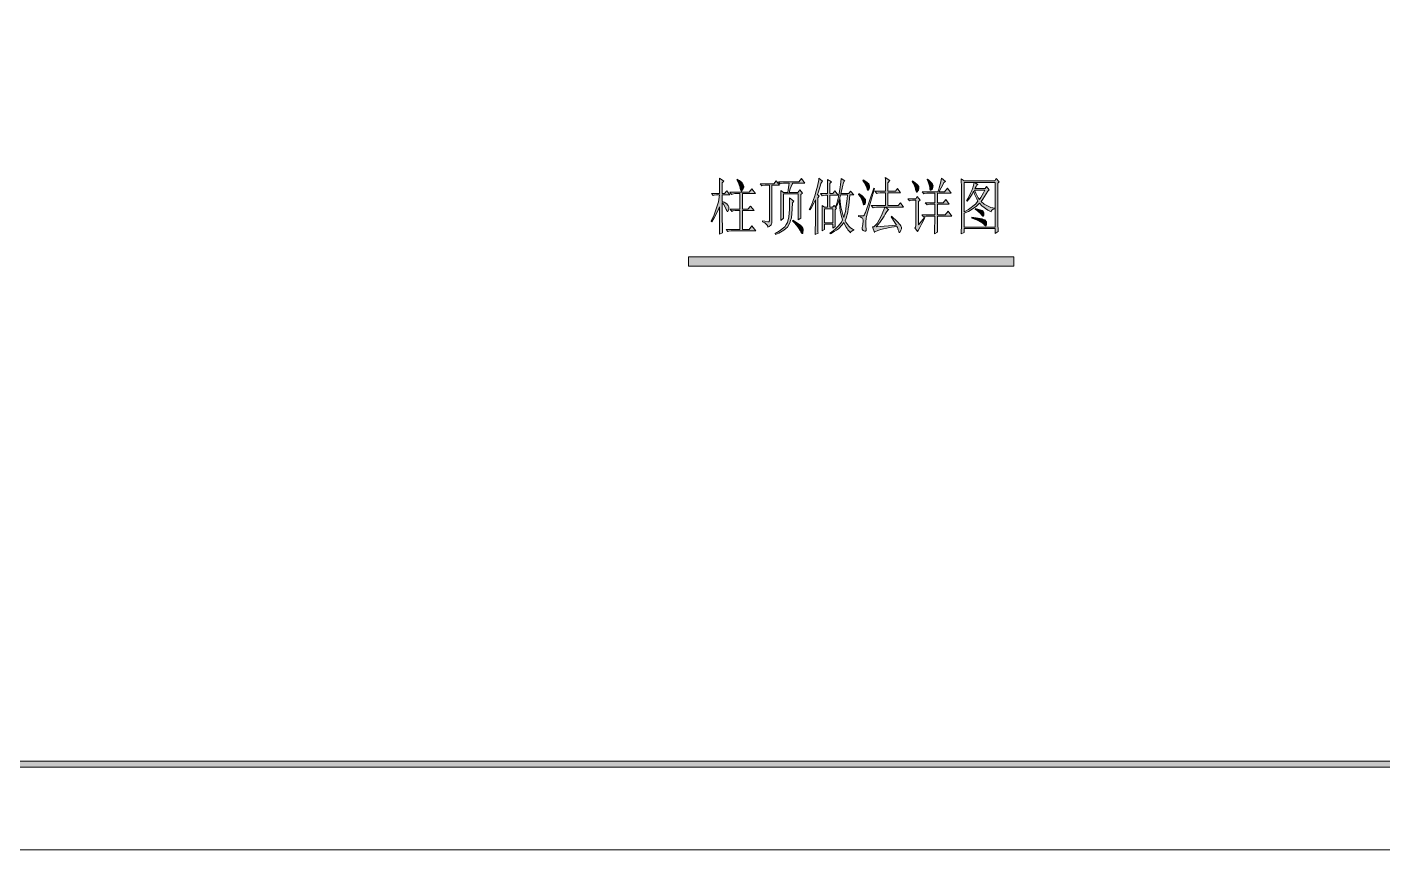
# Model space of a CAD drawing. Header units: millimetres. Extents: x 0 to 586, y 0 to 414.
# Drawn here: x 155.9 to 311.8, y 0 to 94.6 of the extents above; entities that cross this region are included whole.
import ezdxf

# ---------------------------------------------------------------- set-up
doc = ezdxf.new("R2010")
doc.units = ezdxf.units.MM

msp = doc.modelspace()

# ---------------------------------------------------------------- hatches: boundary and pattern name
h = msp.add_hatch(color=0)
h.dxf.hatch_style = 2
h.paths.add_polyline_path([(235.835472, 74.443167), (235.835472, 72.982667), (235.846056, 71.250528), (235.856639, 70.975361), (235.503861, 70.809556), (235.514444, 71.402222), (235.528556, 72.972083), (235.528556, 73.949278), (235.373333, 73.547111), (234.921778, 72.693389), (234.625444, 72.241833), (234.558417, 72.29475), (234.921778, 73.010889), (235.405083, 74.527833), (235.528556, 75.325111), (235.327472, 75.325111), (235.186361, 75.325111), (234.921778, 75.282778), (234.798306, 75.240444), (234.60075, 75.490917), (235.528556, 75.490917), (235.528556, 75.946), (235.514444, 76.813833), (235.503861, 77.226583), (236.033028, 76.894972), (235.835472, 76.704472), (235.835472, 75.490917), (236.100056, 75.490917), (236.343472, 75.794306), (236.717417, 75.325111), (235.835472, 75.325111), (235.835472, 74.58075), (236.068306, 74.471389), (236.375222, 74.277361), (236.452833, 74.196222), (236.530444, 74.111556), (236.608056, 73.935167), (236.608056, 73.836389), (236.608056, 73.797583), (236.579833, 73.667056), (236.551611, 73.575333), (236.523389, 73.487139), (236.474, 73.398944), (236.452833, 73.398944), (236.417556, 73.398944), (236.343472, 73.522417), (236.297611, 73.645889), (236.22, 73.836389), (235.990694, 74.238556)])
h = msp.add_hatch(color=0)
h.dxf.hatch_style = 2
h.paths.add_polyline_path([(237.5535, 77.145444), (237.8075, 76.965528), (238.121472, 76.690361), (238.181444, 76.591583), (238.241417, 76.496333), (238.301389, 76.330528), (238.301389, 76.2635), (238.301389, 76.192944), (238.248472, 76.034194), (238.192028, 75.946), (238.139111, 75.854278), (238.0615, 75.766083), (238.036806, 75.766083), (238.005056, 75.766083), (237.938028, 75.917778), (237.906278, 76.069472), (237.860417, 76.302306), (237.662861, 76.799722), (237.511167, 77.060778)])
h = msp.add_hatch(color=0)
h.dxf.hatch_style = 2
h.paths.add_polyline_path([(240.460389, 72.217139), (240.460389, 72.3265), (240.735556, 72.284167), (241.074222, 72.241833), (241.134194, 72.241833), (241.194167, 72.241833), (241.254139, 72.3265), (241.254139, 72.407639), (241.254139, 76.429306), (240.922528, 76.429306), (240.781417, 76.429306), (240.516833, 76.386972), (240.396889, 76.344639), (240.195806, 76.595111), (241.762139, 76.595111), (242.026722, 76.923194), (242.400667, 76.429306), (241.539889, 76.429306), (241.539889, 72.241833), (241.539889, 72.118361), (241.497556, 71.941972), (241.451694, 71.885528), (241.409361, 71.829083), (241.222389, 71.6915), (241.07775, 71.610361), (241.056583, 71.814972), (240.746139, 72.118361)])
h = msp.add_hatch(color=0)
h.dxf.hatch_style = 2
h.paths.add_polyline_path([(242.555889, 72.382944), (242.566472, 72.73925), (242.577056, 73.571806), (242.577056, 74.048056), (242.577056, 74.520778), (242.566472, 75.409778), (242.555889, 75.822528), (242.883972, 75.603806), (243.370806, 75.603806), (243.423722, 75.893083), (243.501333, 76.429306), (243.5225, 76.67625), (243.018028, 76.67625), (242.873389, 76.67625), (242.608806, 76.633917), (242.488861, 76.591583), (242.291306, 76.842056), (244.647861, 76.842056), (244.933611, 77.198361), (245.328722, 76.67625), (243.963472, 76.67625), (243.875278, 76.566889), (243.656556, 76.030667), (243.5225, 75.603806), (244.513806, 75.603806), (244.757222, 75.907194), (245.064139, 75.519139), (244.866583, 75.356861), (244.866583, 73.674111), (244.866583, 73.441278), (244.877167, 72.933278), (244.88775, 72.658111), (244.580833, 72.464083), (244.580833, 75.438), (242.862806, 75.438), (242.862806, 72.629889)])
h = msp.add_hatch(color=0)
h.dxf.hatch_style = 2
h.paths.add_polyline_path([(246.828028, 72.241833), (246.828028, 71.747944), (246.838611, 71.08825), (246.849194, 70.922444), (246.521111, 70.784861), (246.531694, 71.335194), (246.542278, 72.051333), (246.542278, 72.217139), (246.542278, 74.746556), (246.376472, 74.376139), (246.055444, 73.797583), (245.90375, 73.592972), (245.836722, 73.645889), (246.090722, 74.157417), (246.485833, 75.222806), (246.630472, 75.780194), (246.771583, 76.337583), (246.937389, 77.071361), (246.958556, 77.251278), (247.378361, 76.894972), (247.311333, 76.86675), (247.180806, 76.633917), (247.113778, 76.425778), (247.04675, 76.221167), (246.884472, 75.684944), (246.782167, 75.353333), (246.98325, 75.159306), (246.828028, 74.997028)])
h = msp.add_hatch(color=0)
h.paths.add_polyline_path([(247.311333, 71.194083), (247.321917, 71.46925), (247.336028, 72.206556), (247.336028, 72.668694), (247.336028, 73.127306), (247.321917, 73.8505), (247.311333, 74.111556), (247.600611, 73.892833), (247.949861, 73.892833), (247.949861, 75.300417), (247.8405, 75.300417), (247.699389, 75.300417), (247.434806, 75.258083), (247.311333, 75.21575), (247.113778, 75.466222), (247.949861, 75.466222), (247.949861, 75.988333), (247.949861, 76.111806), (247.939278, 76.662139), (247.928694, 77.089), (248.390833, 76.813833), (248.214444, 76.623333), (248.214444, 75.466222), (248.546056, 75.466222), (248.789472, 75.769611), (249.163417, 75.300417), (248.214444, 75.300417), (248.214444, 73.892833), (248.524889, 73.892833), (248.701278, 74.111556), (248.987028, 73.783472), (248.810639, 73.617667), (248.810639, 72.270056), (248.810639, 72.061917), (248.821222, 71.772639), (248.831806, 71.6915), (248.546056, 71.497472), (248.546056, 71.938444), (247.600611, 71.938444), (247.600611, 71.359889)])
h.paths.add_polyline_path([(247.600611, 73.727028), (247.600611, 72.10425), (248.546056, 72.10425), (248.546056, 73.727028)])
h = msp.add_hatch(color=0)
h.paths.add_polyline_path([(249.516194, 77.223056), (249.932472, 76.923194), (249.868972, 76.880861), (249.770194, 76.708), (249.734917, 76.577472), (249.703167, 76.446944), (249.569111, 75.903667), (249.470333, 75.490917), (250.373444, 75.490917), (250.595694, 75.766083), (250.948472, 75.325111), (250.5075, 75.325111), (250.472222, 74.89825), (250.3805, 74.093917), (250.320528, 73.716444), (250.260556, 73.335444), (250.077111, 72.654583), (249.957167, 72.351194), (250.045361, 72.188917), (250.271139, 71.871417), (250.408722, 71.719722), (250.546306, 71.568028), (250.825, 71.377528), (250.969639, 71.335194), (250.969639, 71.250528), (250.835583, 71.239944), (250.648611, 71.102361), (250.595694, 70.975361), (250.496917, 71.074139), (250.292306, 71.321083), (250.186472, 71.472778), (250.084167, 71.624472), (249.890139, 71.952556), (249.801944, 72.132472), (249.625556, 71.871417), (249.20575, 71.4375), (248.965861, 71.264639), (248.722444, 71.095306), (248.369667, 70.880111), (248.260306, 70.837778), (248.214444, 70.922444), (248.415528, 71.045917), (248.810639, 71.370472), (249.008194, 71.568028), (249.20575, 71.769111), (249.537361, 72.203028), (249.667889, 72.435861), (249.583222, 72.725139), (249.449167, 73.282528), (249.406833, 73.550639), (249.360972, 73.81875), (249.304528, 74.432583), (249.293944, 74.774778), (249.20575, 74.527833), (249.043472, 74.143306), (248.965861, 74.005722), (248.898833, 74.030417), (249.008194, 74.347917), (249.195167, 75.092278), (249.272778, 75.519139), (249.350389, 75.946), (249.470333, 76.796194)])
h.paths.add_polyline_path([(249.449167, 75.325111), (249.360972, 74.965278), (249.392722, 74.566639), (249.487972, 73.906944), (249.547944, 73.645889), (249.607917, 73.384833), (249.734917, 72.92975), (249.801944, 72.735722), (249.868972, 72.901528), (249.988917, 73.395417), (250.045361, 73.727028), (250.098278, 74.058639), (250.186472, 74.855917), (250.22175, 75.325111)])
h = msp.add_hatch(color=0)
h.dxf.hatch_style = 2
h.paths.add_polyline_path([(252.049139, 77.064306), (252.356056, 76.870278), (252.694722, 76.581), (252.719417, 76.48575), (252.747639, 76.386972), (252.775861, 76.249389), (252.775861, 76.210583), (252.775861, 76.140028), (252.737056, 76.016556), (252.69825, 75.960111), (252.659444, 75.907194), (252.599472, 75.85075), (252.578306, 75.85075), (252.543028, 75.85075), (252.479528, 75.988333), (252.44425, 76.125917), (252.391333, 76.305833), (252.169083, 76.732694), (252.003278, 76.979639)])
h = msp.add_hatch(color=0)
h.dxf.hatch_style = 2
h.paths.add_polyline_path([(254.60325, 75.741389), (254.60325, 76.334056), (254.592667, 77.117222), (254.582083, 77.31125), (255.11125, 76.979639), (254.889, 76.704472), (254.889, 75.741389), (255.749778, 75.741389), (255.993194, 76.044778), (256.345972, 75.575583), (254.889, 75.575583), (254.889, 74.083333), (256.056694, 74.083333), (256.321278, 74.414944), (256.695222, 73.921056), (254.624417, 73.921056), (254.977194, 73.617667), (254.878417, 73.561222), (254.670278, 73.300167), (254.560917, 73.092028), (254.451556, 72.887417), (253.943556, 72.157167), (253.548444, 71.635056), (255.859139, 71.825556), (255.718028, 72.076028), (255.407583, 72.555806), (255.241778, 72.792167), (255.287639, 72.873306), (255.485194, 72.693389), (255.799167, 72.404111), (255.915583, 72.29475), (256.032, 72.185389), (256.218972, 71.970194), (256.289528, 71.867889), (256.360083, 71.765583), (256.434167, 71.578611), (256.434167, 71.497472), (256.434167, 71.412806), (256.388306, 71.250528), (256.345972, 71.165861), (256.300111, 71.084722), (256.243667, 71.000056), (256.233083, 71.000056), (256.201333, 71.000056), (256.144889, 71.084722), (256.123722, 71.165861), (256.081389, 71.303444), (255.982611, 71.5645), (255.926167, 71.6915), (255.308806, 71.606833), (254.373944, 71.426917), (254.052917, 71.331667), (253.735417, 71.236417), (253.372056, 71.070611), (253.326194, 71.000056), (253.107472, 71.635056), (253.248583, 71.635056), (253.629583, 72.047806), (253.865944, 72.460556), (254.102306, 72.873306), (254.426861, 73.603556), (254.515056, 73.921056), (253.700139, 73.921056), (253.559028, 73.921056), (253.294444, 73.878722), (253.170972, 73.836389), (252.973417, 74.083333), (254.60325, 74.083333), (254.60325, 75.575583), (254.119944, 75.575583), (253.975306, 75.575583), (253.710722, 75.53325), (253.590778, 75.494444), (253.393222, 75.741389)])
h = msp.add_hatch(color=0)
h.dxf.hatch_style = 2
h.paths.add_polyline_path([(257.665361, 76.86675), (257.711222, 76.947889), (257.831167, 76.86675), (258.067528, 76.686833), (258.183944, 76.591583), (258.300361, 76.496333), (258.420306, 76.288194), (258.427361, 76.178833), (258.430889, 76.065944), (258.388556, 75.8825), (258.339167, 75.804889), (258.289778, 75.730806), (258.215694, 75.653194), (258.194528, 75.653194), (258.162778, 75.653194), (258.09575, 75.804889), (258.064, 75.956583), (258.007556, 76.164722), (257.81, 76.619806)])
h = msp.add_hatch(color=0)
h.dxf.hatch_style = 2
h.paths.add_polyline_path([(261.037917, 77.251278), (261.521222, 76.86675), (261.323667, 76.729167), (261.147278, 76.383444), (260.872111, 75.861333), (260.773333, 75.681417), (261.390694, 75.681417), (261.718778, 76.094167), (262.15975, 75.515611), (260.57225, 75.515611), (260.57225, 74.414944), (261.235472, 74.414944), (261.542389, 74.799472), (261.941028, 74.249139), (260.57225, 74.249139), (260.57225, 73.039111), (261.478889, 73.039111), (261.828139, 73.451861), (262.226778, 72.873306), (260.57225, 72.873306), (260.57225, 72.255944), (260.586361, 71.335194), (260.596944, 71.031806), (260.244167, 70.837778), (260.25475, 71.402222), (260.265333, 72.42175), (260.265333, 72.873306), (259.383389, 72.873306), (259.295194, 72.873306), (259.087056, 72.8345), (258.967111, 72.792167), (258.766028, 73.039111), (260.265333, 73.039111), (260.265333, 74.249139), (259.803194, 74.249139), (259.715, 74.249139), (259.506861, 74.210333), (259.383389, 74.168), (259.185833, 74.414944), (260.265333, 74.414944), (260.265333, 75.515611), (259.42925, 75.515611), (259.341056, 75.515611), (259.129389, 75.476806), (259.009444, 75.434472), (258.811889, 75.681417), (260.618111, 75.681417), (260.685139, 75.847222), (260.805083, 76.23175), (260.861528, 76.454), (260.914444, 76.672722), (261.002639, 77.071361)])
h = msp.add_hatch(color=0)
h.dxf.hatch_style = 2
h.paths.add_polyline_path([(259.383389, 77.085472), (259.450417, 77.141917), (259.605639, 77.004333), (259.842, 76.764444), (259.923139, 76.658611), (260.007806, 76.556306), (260.078361, 76.355222), (260.067778, 76.259972), (260.057194, 76.164722), (259.997222, 76.013028), (259.947833, 75.956583), (259.894917, 75.903667), (259.834944, 75.847222), (259.824361, 75.847222), (259.782028, 75.847222), (259.715, 75.998917), (259.693833, 76.150611), (259.658556, 76.355222), (259.506861, 76.824417)])
h = msp.add_hatch(color=0)
h.paths.add_polyline_path([(267.536083, 76.67625), (267.536083, 72.10425), (267.536083, 71.829083), (267.546667, 71.335194), (267.55725, 71.112944), (267.225639, 70.894222), (267.225639, 71.444556), (263.634361, 71.444556), (263.634361, 71.003583), (263.306278, 70.837778), (263.316861, 71.112944), (263.327444, 71.677389), (263.327444, 71.966667), (263.327444, 76.125917), (263.327444, 76.35875), (263.316861, 76.884389), (263.306278, 77.173667), (263.634361, 76.923194), (267.183306, 76.923194), (267.338528, 77.198361), (267.687778, 76.838528)])
h.paths.add_polyline_path([(263.634361, 71.610361), (267.225639, 71.610361), (267.225639, 76.757389), (264.847917, 76.757389), (265.221861, 76.510444), (265.091333, 76.429306), (265.024306, 76.302306), (264.925528, 76.111806), (264.89025, 76.04125), (266.057944, 76.04125), (266.213167, 76.288194), (266.544778, 75.903667), (266.368389, 75.766083), (266.181417, 75.438), (265.793361, 74.831222), (265.595806, 74.556056), (265.938, 74.238556), (266.721167, 73.868139), (267.162139, 73.811694), (267.162139, 73.702333), (266.996333, 73.688222), (266.784667, 73.522417), (266.742333, 73.370722), (266.357806, 73.550639), (265.684, 74.044528), (265.39825, 74.362028), (265.013722, 73.9775), (264.131778, 73.413056), (263.634361, 73.233139)])
h.paths.add_polyline_path([(263.634361, 76.757389), (263.634361, 73.370722), (264.152944, 73.645889), (264.957278, 74.266778), (265.243028, 74.6125), (265.101917, 74.859444), (264.847917, 75.423889), (264.738556, 75.741389), (264.562167, 75.395667), (264.188222, 74.817111), (263.987139, 74.584278), (263.923639, 74.637194), (264.100028, 74.926472), (264.396361, 75.526194), (264.516306, 75.836639), (264.639778, 76.147083), (264.780889, 76.609222), (264.802056, 76.757389)])
h.paths.add_polyline_path([(264.82675, 75.875444), (264.978444, 75.53325), (265.278306, 74.997028), (265.419417, 74.803), (265.574639, 75.021722), (265.881556, 75.561472), (266.036778, 75.875444)])
h = msp.add_hatch(color=0)
h.dxf.hatch_style = 2
h.paths.add_polyline_path([(236.69625, 75.6285), (238.91875, 75.6285), (239.229194, 76.013028), (239.670167, 75.462694), (238.170861, 75.462694), (238.170861, 73.674111), (238.788222, 73.674111), (239.073972, 74.033944), (239.493778, 73.511833), (238.170861, 73.511833), (238.170861, 71.359889), (238.939917, 71.359889), (239.250361, 71.744417), (239.691333, 71.194083), (237.003167, 71.194083), (236.858528, 71.194083), (236.593944, 71.15175), (236.474, 71.109417), (236.276444, 71.359889), (237.860417, 71.359889), (237.860417, 73.511833), (237.465306, 73.511833), (237.320667, 73.511833), (237.059611, 73.4695), (236.936139, 73.427167), (236.738583, 73.674111), (237.860417, 73.674111), (237.860417, 75.462694), (237.422972, 75.462694), (237.278333, 75.462694), (237.01375, 75.420361), (236.893806, 75.381556)])
h = msp.add_hatch(color=0)
h.dxf.hatch_style = 2
h.paths.add_polyline_path([(244.072833, 74.6125), (243.896444, 74.418472), (243.885861, 73.688222), (243.787083, 72.672222), (243.698889, 72.382944), (243.610694, 72.093667), (243.324944, 71.624472), (243.127389, 71.444556), (242.929833, 71.264639), (242.333639, 70.936556), (241.938528, 70.784861), (241.913833, 70.894222), (242.390083, 71.141167), (243.018028, 71.645639), (243.169722, 71.899639), (243.324944, 72.153639), (243.508389, 72.816861), (243.533083, 73.222556), (243.561306, 73.62825), (243.578944, 74.503139), (243.568361, 74.968806)])
h = msp.add_hatch(color=0)
h.dxf.hatch_style = 2
h.paths.add_polyline_path([(251.541139, 75.466222), (251.929194, 75.21575), (252.313722, 74.810056), (252.313722, 74.651306), (252.313722, 74.492556), (252.25375, 74.277361), (252.19025, 74.220917), (252.130278, 74.168), (252.027972, 74.305583), (251.982111, 74.499611), (251.929194, 74.676), (251.685778, 75.1205), (251.498806, 75.381556)])
h = msp.add_hatch(color=0)
h.dxf.hatch_style = 2
h.paths.add_polyline_path([(253.347361, 76.073), (252.9205, 74.6125), (252.451306, 72.979139), (252.4125, 72.806278), (252.373694, 72.633417), (252.341944, 72.213611), (252.345472, 71.966667), (252.352528, 71.716194), (252.366639, 71.374), (252.38075, 71.275222), (252.38075, 71.222306), (252.324306, 71.165861), (252.267861, 71.165861), (252.225528, 71.165861), (252.116167, 71.194083), (252.049139, 71.222306), (251.982111, 71.250528), (251.915083, 71.374), (251.915083, 71.46925), (251.915083, 71.539806), (251.950361, 71.744417), (251.982111, 71.882), (252.017389, 72.019583), (252.049139, 72.241833), (252.049139, 72.322972), (252.049139, 72.42175), (251.99975, 72.573444), (251.950361, 72.626361), (251.900972, 72.682806), (251.685778, 72.792167), (251.519972, 72.848611), (251.519972, 72.957972), (251.717528, 72.92975), (251.964472, 72.908583), (252.017389, 72.915639), (252.066778, 72.922694), (252.176139, 73.046167), (252.236111, 73.166111), (252.296083, 73.282528), (252.807611, 74.750083), (253.259167, 76.101222)])
h = msp.add_hatch(color=0)
h.dxf.hatch_style = 2
h.paths.add_polyline_path([(258.416778, 71.882), (259.076472, 72.735722), (259.1435, 72.679278), (259.020028, 72.460556), (258.790722, 72.019583), (258.677833, 71.800861), (258.557889, 71.578611), (258.370917, 71.236417), (258.303889, 71.109417), (257.996972, 71.525694), (258.053417, 71.592722), (258.106333, 71.800861), (258.106333, 71.938444), (258.106333, 74.718333), (257.799417, 74.718333), (257.711222, 74.718333), (257.499556, 74.676), (257.379611, 74.637194), (257.182056, 74.884139), (258.085167, 74.884139), (258.261556, 75.131083), (258.589639, 74.718333), (258.416778, 74.552528)])
h = msp.add_hatch(color=0)
h.dxf.hatch_style = 2
h.paths.add_polyline_path([(264.957278, 73.75525), (265.221861, 73.688222), (265.595806, 73.56475), (265.705167, 73.508306), (265.818056, 73.455389), (265.916833, 73.268417), (265.90625, 73.137889), (265.895667, 73.007361), (265.849806, 72.876833), (265.818056, 72.876833), (265.782778, 72.876833), (265.705167, 72.943861), (265.662833, 73.014417), (265.553472, 73.152), (265.190111, 73.480083), (264.936111, 73.674111)])
h = msp.add_hatch(color=0)
h.dxf.hatch_style = 2
h.paths.add_polyline_path([(243.942306, 72.407639), (244.372694, 72.160694), (244.884222, 71.811444), (244.965361, 71.705611), (245.050028, 71.603306), (245.131167, 71.377528), (245.131167, 71.254056), (245.131167, 71.197611), (245.113528, 71.074139), (245.099417, 71.003583), (245.081778, 70.936556), (245.053556, 70.866), (245.042972, 70.866), (245.011222, 70.866), (244.933611, 70.964778), (244.88775, 71.060028), (244.799556, 71.225833), (244.602, 71.536278), (244.492639, 71.680917), (244.383278, 71.825556), (244.086944, 72.146583), (243.896444, 72.3265)])
h = msp.add_hatch(color=0)
h.dxf.hatch_style = 2
h.paths.add_polyline_path([(264.537472, 72.763944), (265.045472, 72.696917), (265.712222, 72.566389), (265.870972, 72.502889), (266.03325, 72.442917), (266.202583, 72.227722), (266.213167, 72.079556), (266.22375, 71.927861), (266.181417, 71.776167), (266.124972, 71.776167), (266.093222, 71.776167), (265.983861, 71.857306), (265.90625, 71.941972), (265.740444, 72.10425), (265.056056, 72.464083), (264.537472, 72.654583)])
h = msp.add_hatch(color=0)
h.dxf.hatch_style = 2
h.paths.add_polyline_path([(231.961972, 67.112444), (231.961972, 68.216639), (269.352889, 68.216639), (269.352889, 67.112444)])
h = msp.add_hatch(color=0)
h.dxf.hatch_style = 2
h.paths.add_polyline_path([(24.302861, 9.514417), (24.994306, 10.205861), (575.429944, 10.205861), (576.117861, 9.514417)])

# ---------------------------------------------------------------- linework, layer by layer
at = {"color": 0, "lineweight": 0}
for points in [[(0, 0), (585.632278, 0), (585.632278, 414.0835), (0, 414.0835)], [(235.835472, 74.443167), (235.835472, 72.982667), (235.846056, 71.250528), (235.856639, 70.975361), (235.503861, 70.809556), (235.514444, 71.402222), (235.528556, 72.972083), (235.528556, 73.949278), (235.373333, 73.547111), (234.921778, 72.693389), (234.625444, 72.241833), (234.558417, 72.29475), (234.921778, 73.010889), (235.405083, 74.527833), (235.528556, 75.325111), (235.327472, 75.325111), (235.186361, 75.325111), (234.921778, 75.282778), (234.798306, 75.240444), (234.60075, 75.490917), (235.528556, 75.490917), (235.528556, 75.946), (235.514444, 76.813833), (235.503861, 77.226583), (236.033028, 76.894972), (235.835472, 76.704472), (235.835472, 75.490917), (236.100056, 75.490917), (236.343472, 75.794306), (236.717417, 75.325111), (235.835472, 75.325111), (235.835472, 74.58075), (236.068306, 74.471389), (236.375222, 74.277361), (236.452833, 74.196222), (236.530444, 74.111556), (236.608056, 73.935167), (236.608056, 73.836389), (236.608056, 73.797583), (236.579833, 73.667056), (236.551611, 73.575333), (236.523389, 73.487139), (236.474, 73.398944), (236.452833, 73.398944), (236.417556, 73.398944), (236.343472, 73.522417), (236.297611, 73.645889), (236.22, 73.836389), (235.990694, 74.238556)], [(237.5535, 77.145444), (237.8075, 76.965528), (238.121472, 76.690361), (238.181444, 76.591583), (238.241417, 76.496333), (238.301389, 76.330528), (238.301389, 76.2635), (238.301389, 76.192944), (238.248472, 76.034194), (238.192028, 75.946), (238.139111, 75.854278), (238.0615, 75.766083), (238.036806, 75.766083), (238.005056, 75.766083), (237.938028, 75.917778), (237.906278, 76.069472), (237.860417, 76.302306), (237.662861, 76.799722), (237.511167, 77.060778)], [(240.460389, 72.217139), (240.460389, 72.3265), (240.735556, 72.284167), (241.074222, 72.241833), (241.134194, 72.241833), (241.194167, 72.241833), (241.254139, 72.3265), (241.254139, 72.407639), (241.254139, 76.429306), (240.922528, 76.429306), (240.781417, 76.429306), (240.516833, 76.386972), (240.396889, 76.344639), (240.195806, 76.595111), (241.762139, 76.595111), (242.026722, 76.923194), (242.400667, 76.429306), (241.539889, 76.429306), (241.539889, 72.241833), (241.539889, 72.118361), (241.497556, 71.941972), (241.451694, 71.885528), (241.409361, 71.829083), (241.222389, 71.6915), (241.07775, 71.610361), (241.056583, 71.814972), (240.746139, 72.118361)], [(242.555889, 72.382944), (242.566472, 72.73925), (242.577056, 73.571806), (242.577056, 74.048056), (242.577056, 74.520778), (242.566472, 75.409778), (242.555889, 75.822528), (242.883972, 75.603806), (243.370806, 75.603806), (243.423722, 75.893083), (243.501333, 76.429306), (243.5225, 76.67625), (243.018028, 76.67625), (242.873389, 76.67625), (242.608806, 76.633917), (242.488861, 76.591583), (242.291306, 76.842056), (244.647861, 76.842056), (244.933611, 77.198361), (245.328722, 76.67625), (243.963472, 76.67625), (243.875278, 76.566889), (243.656556, 76.030667), (243.5225, 75.603806), (244.513806, 75.603806), (244.757222, 75.907194), (245.064139, 75.519139), (244.866583, 75.356861), (244.866583, 73.674111), (244.866583, 73.441278), (244.877167, 72.933278), (244.88775, 72.658111), (244.580833, 72.464083), (244.580833, 75.438), (242.862806, 75.438), (242.862806, 72.629889)], [(246.828028, 72.241833), (246.828028, 71.747944), (246.838611, 71.08825), (246.849194, 70.922444), (246.521111, 70.784861), (246.531694, 71.335194), (246.542278, 72.051333), (246.542278, 72.217139), (246.542278, 74.746556), (246.376472, 74.376139), (246.055444, 73.797583), (245.90375, 73.592972), (245.836722, 73.645889), (246.090722, 74.157417), (246.485833, 75.222806), (246.630472, 75.780194), (246.771583, 76.337583), (246.937389, 77.071361), (246.958556, 77.251278), (247.378361, 76.894972), (247.311333, 76.86675), (247.180806, 76.633917), (247.113778, 76.425778), (247.04675, 76.221167), (246.884472, 75.684944), (246.782167, 75.353333), (246.98325, 75.159306), (246.828028, 74.997028)], [(247.311333, 71.194083), (247.321917, 71.46925), (247.336028, 72.206556), (247.336028, 72.668694), (247.336028, 73.127306), (247.321917, 73.8505), (247.311333, 74.111556), (247.600611, 73.892833), (247.949861, 73.892833), (247.949861, 75.300417), (247.8405, 75.300417), (247.699389, 75.300417), (247.434806, 75.258083), (247.311333, 75.21575), (247.113778, 75.466222), (247.949861, 75.466222), (247.949861, 75.988333), (247.949861, 76.111806), (247.939278, 76.662139), (247.928694, 77.089), (248.390833, 76.813833), (248.214444, 76.623333), (248.214444, 75.466222), (248.546056, 75.466222), (248.789472, 75.769611), (249.163417, 75.300417), (248.214444, 75.300417), (248.214444, 73.892833), (248.524889, 73.892833), (248.701278, 74.111556), (248.987028, 73.783472), (248.810639, 73.617667), (248.810639, 72.270056), (248.810639, 72.061917), (248.821222, 71.772639), (248.831806, 71.6915), (248.546056, 71.497472), (248.546056, 71.938444), (247.600611, 71.938444), (247.600611, 71.359889)], [(249.516194, 77.223056), (249.932472, 76.923194), (249.868972, 76.880861), (249.770194, 76.708), (249.734917, 76.577472), (249.703167, 76.446944), (249.569111, 75.903667), (249.470333, 75.490917), (250.373444, 75.490917), (250.595694, 75.766083), (250.948472, 75.325111), (250.5075, 75.325111), (250.472222, 74.89825), (250.3805, 74.093917), (250.320528, 73.716444), (250.260556, 73.335444), (250.077111, 72.654583), (249.957167, 72.351194), (250.045361, 72.188917), (250.271139, 71.871417), (250.408722, 71.719722), (250.546306, 71.568028), (250.825, 71.377528), (250.969639, 71.335194), (250.969639, 71.250528), (250.835583, 71.239944), (250.648611, 71.102361), (250.595694, 70.975361), (250.496917, 71.074139), (250.292306, 71.321083), (250.186472, 71.472778), (250.084167, 71.624472), (249.890139, 71.952556), (249.801944, 72.132472), (249.625556, 71.871417), (249.20575, 71.4375), (248.965861, 71.264639), (248.722444, 71.095306), (248.369667, 70.880111), (248.260306, 70.837778), (248.214444, 70.922444), (248.415528, 71.045917), (248.810639, 71.370472), (249.008194, 71.568028), (249.20575, 71.769111), (249.537361, 72.203028), (249.667889, 72.435861), (249.583222, 72.725139), (249.449167, 73.282528), (249.406833, 73.550639), (249.360972, 73.81875), (249.304528, 74.432583), (249.293944, 74.774778), (249.20575, 74.527833), (249.043472, 74.143306), (248.965861, 74.005722), (248.898833, 74.030417), (249.008194, 74.347917), (249.195167, 75.092278), (249.272778, 75.519139), (249.350389, 75.946), (249.470333, 76.796194)], [(252.049139, 77.064306), (252.356056, 76.870278), (252.694722, 76.581), (252.719417, 76.48575), (252.747639, 76.386972), (252.775861, 76.249389), (252.775861, 76.210583), (252.775861, 76.140028), (252.737056, 76.016556), (252.69825, 75.960111), (252.659444, 75.907194), (252.599472, 75.85075), (252.578306, 75.85075), (252.543028, 75.85075), (252.479528, 75.988333), (252.44425, 76.125917), (252.391333, 76.305833), (252.169083, 76.732694), (252.003278, 76.979639)], [(254.60325, 75.741389), (254.60325, 76.334056), (254.592667, 77.117222), (254.582083, 77.31125), (255.11125, 76.979639), (254.889, 76.704472), (254.889, 75.741389), (255.749778, 75.741389), (255.993194, 76.044778), (256.345972, 75.575583), (254.889, 75.575583), (254.889, 74.083333), (256.056694, 74.083333), (256.321278, 74.414944), (256.695222, 73.921056), (254.624417, 73.921056), (254.977194, 73.617667), (254.878417, 73.561222), (254.670278, 73.300167), (254.560917, 73.092028), (254.451556, 72.887417), (253.943556, 72.157167), (253.548444, 71.635056), (255.859139, 71.825556), (255.718028, 72.076028), (255.407583, 72.555806), (255.241778, 72.792167), (255.287639, 72.873306), (255.485194, 72.693389), (255.799167, 72.404111), (255.915583, 72.29475), (256.032, 72.185389), (256.218972, 71.970194), (256.289528, 71.867889), (256.360083, 71.765583), (256.434167, 71.578611), (256.434167, 71.497472), (256.434167, 71.412806), (256.388306, 71.250528), (256.345972, 71.165861), (256.300111, 71.084722), (256.243667, 71.000056), (256.233083, 71.000056), (256.201333, 71.000056), (256.144889, 71.084722), (256.123722, 71.165861), (256.081389, 71.303444), (255.982611, 71.5645), (255.926167, 71.6915), (255.308806, 71.606833), (254.373944, 71.426917), (254.052917, 71.331667), (253.735417, 71.236417), (253.372056, 71.070611), (253.326194, 71.000056), (253.107472, 71.635056), (253.248583, 71.635056), (253.629583, 72.047806), (253.865944, 72.460556), (254.102306, 72.873306), (254.426861, 73.603556), (254.515056, 73.921056), (253.700139, 73.921056), (253.559028, 73.921056), (253.294444, 73.878722), (253.170972, 73.836389), (252.973417, 74.083333), (254.60325, 74.083333), (254.60325, 75.575583), (254.119944, 75.575583), (253.975306, 75.575583), (253.710722, 75.53325), (253.590778, 75.494444), (253.393222, 75.741389)], [(257.665361, 76.86675), (257.711222, 76.947889), (257.831167, 76.86675), (258.067528, 76.686833), (258.183944, 76.591583), (258.300361, 76.496333), (258.420306, 76.288194), (258.427361, 76.178833), (258.430889, 76.065944), (258.388556, 75.8825), (258.339167, 75.804889), (258.289778, 75.730806), (258.215694, 75.653194), (258.194528, 75.653194), (258.162778, 75.653194), (258.09575, 75.804889), (258.064, 75.956583), (258.007556, 76.164722), (257.81, 76.619806)], [(261.037917, 77.251278), (261.521222, 76.86675), (261.323667, 76.729167), (261.147278, 76.383444), (260.872111, 75.861333), (260.773333, 75.681417), (261.390694, 75.681417), (261.718778, 76.094167), (262.15975, 75.515611), (260.57225, 75.515611), (260.57225, 74.414944), (261.235472, 74.414944), (261.542389, 74.799472), (261.941028, 74.249139), (260.57225, 74.249139), (260.57225, 73.039111), (261.478889, 73.039111), (261.828139, 73.451861), (262.226778, 72.873306), (260.57225, 72.873306), (260.57225, 72.255944), (260.586361, 71.335194), (260.596944, 71.031806), (260.244167, 70.837778), (260.25475, 71.402222), (260.265333, 72.42175), (260.265333, 72.873306), (259.383389, 72.873306), (259.295194, 72.873306), (259.087056, 72.8345), (258.967111, 72.792167), (258.766028, 73.039111), (260.265333, 73.039111), (260.265333, 74.249139), (259.803194, 74.249139), (259.715, 74.249139), (259.506861, 74.210333), (259.383389, 74.168), (259.185833, 74.414944), (260.265333, 74.414944), (260.265333, 75.515611), (259.42925, 75.515611), (259.341056, 75.515611), (259.129389, 75.476806), (259.009444, 75.434472), (258.811889, 75.681417), (260.618111, 75.681417), (260.685139, 75.847222), (260.805083, 76.23175), (260.861528, 76.454), (260.914444, 76.672722), (261.002639, 77.071361)], [(259.383389, 77.085472), (259.450417, 77.141917), (259.605639, 77.004333), (259.842, 76.764444), (259.923139, 76.658611), (260.007806, 76.556306), (260.078361, 76.355222), (260.067778, 76.259972), (260.057194, 76.164722), (259.997222, 76.013028), (259.947833, 75.956583), (259.894917, 75.903667), (259.834944, 75.847222), (259.824361, 75.847222), (259.782028, 75.847222), (259.715, 75.998917), (259.693833, 76.150611), (259.658556, 76.355222), (259.506861, 76.824417)], [(267.536083, 76.67625), (267.536083, 72.10425), (267.536083, 71.829083), (267.546667, 71.335194), (267.55725, 71.112944), (267.225639, 70.894222), (267.225639, 71.444556), (263.634361, 71.444556), (263.634361, 71.003583), (263.306278, 70.837778), (263.316861, 71.112944), (263.327444, 71.677389), (263.327444, 71.966667), (263.327444, 76.125917), (263.327444, 76.35875), (263.316861, 76.884389), (263.306278, 77.173667), (263.634361, 76.923194), (267.183306, 76.923194), (267.338528, 77.198361), (267.687778, 76.838528)], [(263.634361, 71.610361), (267.225639, 71.610361), (267.225639, 76.757389), (264.847917, 76.757389), (265.221861, 76.510444), (265.091333, 76.429306), (265.024306, 76.302306), (264.925528, 76.111806), (264.89025, 76.04125), (266.057944, 76.04125), (266.213167, 76.288194), (266.544778, 75.903667), (266.368389, 75.766083), (266.181417, 75.438), (265.793361, 74.831222), (265.595806, 74.556056), (265.938, 74.238556), (266.721167, 73.868139), (267.162139, 73.811694), (267.162139, 73.702333), (266.996333, 73.688222), (266.784667, 73.522417), (266.742333, 73.370722), (266.357806, 73.550639), (265.684, 74.044528), (265.39825, 74.362028), (265.013722, 73.9775), (264.131778, 73.413056), (263.634361, 73.233139)], [(263.634361, 76.757389), (263.634361, 73.370722), (264.152944, 73.645889), (264.957278, 74.266778), (265.243028, 74.6125), (265.101917, 74.859444), (264.847917, 75.423889), (264.738556, 75.741389), (264.562167, 75.395667), (264.188222, 74.817111), (263.987139, 74.584278), (263.923639, 74.637194), (264.100028, 74.926472), (264.396361, 75.526194), (264.516306, 75.836639), (264.639778, 76.147083), (264.780889, 76.609222), (264.802056, 76.757389)], [(236.69625, 75.6285), (238.91875, 75.6285), (239.229194, 76.013028), (239.670167, 75.462694), (238.170861, 75.462694), (238.170861, 73.674111), (238.788222, 73.674111), (239.073972, 74.033944), (239.493778, 73.511833), (238.170861, 73.511833), (238.170861, 71.359889), (238.939917, 71.359889), (239.250361, 71.744417), (239.691333, 71.194083), (237.003167, 71.194083), (236.858528, 71.194083), (236.593944, 71.15175), (236.474, 71.109417), (236.276444, 71.359889), (237.860417, 71.359889), (237.860417, 73.511833), (237.465306, 73.511833), (237.320667, 73.511833), (237.059611, 73.4695), (236.936139, 73.427167), (236.738583, 73.674111), (237.860417, 73.674111), (237.860417, 75.462694), (237.422972, 75.462694), (237.278333, 75.462694), (237.01375, 75.420361), (236.893806, 75.381556)], [(244.072833, 74.6125), (243.896444, 74.418472), (243.885861, 73.688222), (243.787083, 72.672222), (243.698889, 72.382944), (243.610694, 72.093667), (243.324944, 71.624472), (243.127389, 71.444556), (242.929833, 71.264639), (242.333639, 70.936556), (241.938528, 70.784861), (241.913833, 70.894222), (242.390083, 71.141167), (243.018028, 71.645639), (243.169722, 71.899639), (243.324944, 72.153639), (243.508389, 72.816861), (243.533083, 73.222556), (243.561306, 73.62825), (243.578944, 74.503139), (243.568361, 74.968806)], [(249.449167, 75.325111), (249.360972, 74.965278), (249.392722, 74.566639), (249.487972, 73.906944), (249.547944, 73.645889), (249.607917, 73.384833), (249.734917, 72.92975), (249.801944, 72.735722), (249.868972, 72.901528), (249.988917, 73.395417), (250.045361, 73.727028), (250.098278, 74.058639), (250.186472, 74.855917), (250.22175, 75.325111)], [(251.541139, 75.466222), (251.929194, 75.21575), (252.313722, 74.810056), (252.313722, 74.651306), (252.313722, 74.492556), (252.25375, 74.277361), (252.19025, 74.220917), (252.130278, 74.168), (252.027972, 74.305583), (251.982111, 74.499611), (251.929194, 74.676), (251.685778, 75.1205), (251.498806, 75.381556)], [(253.347361, 76.073), (252.9205, 74.6125), (252.451306, 72.979139), (252.4125, 72.806278), (252.373694, 72.633417), (252.341944, 72.213611), (252.345472, 71.966667), (252.352528, 71.716194), (252.366639, 71.374), (252.38075, 71.275222), (252.38075, 71.222306), (252.324306, 71.165861), (252.267861, 71.165861), (252.225528, 71.165861), (252.116167, 71.194083), (252.049139, 71.222306), (251.982111, 71.250528), (251.915083, 71.374), (251.915083, 71.46925), (251.915083, 71.539806), (251.950361, 71.744417), (251.982111, 71.882), (252.017389, 72.019583), (252.049139, 72.241833), (252.049139, 72.322972), (252.049139, 72.42175), (251.99975, 72.573444), (251.950361, 72.626361), (251.900972, 72.682806), (251.685778, 72.792167), (251.519972, 72.848611), (251.519972, 72.957972), (251.717528, 72.92975), (251.964472, 72.908583), (252.017389, 72.915639), (252.066778, 72.922694), (252.176139, 73.046167), (252.236111, 73.166111), (252.296083, 73.282528), (252.807611, 74.750083), (253.259167, 76.101222)], [(258.416778, 71.882), (259.076472, 72.735722), (259.1435, 72.679278), (259.020028, 72.460556), (258.790722, 72.019583), (258.677833, 71.800861), (258.557889, 71.578611), (258.370917, 71.236417), (258.303889, 71.109417), (257.996972, 71.525694), (258.053417, 71.592722), (258.106333, 71.800861), (258.106333, 71.938444), (258.106333, 74.718333), (257.799417, 74.718333), (257.711222, 74.718333), (257.499556, 74.676), (257.379611, 74.637194), (257.182056, 74.884139), (258.085167, 74.884139), (258.261556, 75.131083), (258.589639, 74.718333), (258.416778, 74.552528)], [(264.82675, 75.875444), (264.978444, 75.53325), (265.278306, 74.997028), (265.419417, 74.803), (265.574639, 75.021722), (265.881556, 75.561472), (266.036778, 75.875444)], [(247.600611, 73.727028), (247.600611, 72.10425), (248.546056, 72.10425), (248.546056, 73.727028)], [(264.957278, 73.75525), (265.221861, 73.688222), (265.595806, 73.56475), (265.705167, 73.508306), (265.818056, 73.455389), (265.916833, 73.268417), (265.90625, 73.137889), (265.895667, 73.007361), (265.849806, 72.876833), (265.818056, 72.876833), (265.782778, 72.876833), (265.705167, 72.943861), (265.662833, 73.014417), (265.553472, 73.152), (265.190111, 73.480083), (264.936111, 73.674111)], [(243.942306, 72.407639), (244.372694, 72.160694), (244.884222, 71.811444), (244.965361, 71.705611), (245.050028, 71.603306), (245.131167, 71.377528), (245.131167, 71.254056), (245.131167, 71.197611), (245.113528, 71.074139), (245.099417, 71.003583), (245.081778, 70.936556), (245.053556, 70.866), (245.042972, 70.866), (245.011222, 70.866), (244.933611, 70.964778), (244.88775, 71.060028), (244.799556, 71.225833), (244.602, 71.536278), (244.492639, 71.680917), (244.383278, 71.825556), (244.086944, 72.146583), (243.896444, 72.3265)], [(264.537472, 72.763944), (265.045472, 72.696917), (265.712222, 72.566389), (265.870972, 72.502889), (266.03325, 72.442917), (266.202583, 72.227722), (266.213167, 72.079556), (266.22375, 71.927861), (266.181417, 71.776167), (266.124972, 71.776167), (266.093222, 71.776167), (265.983861, 71.857306), (265.90625, 71.941972), (265.740444, 72.10425), (265.056056, 72.464083), (264.537472, 72.654583)], [(231.961972, 67.112444), (231.961972, 68.216639), (269.352889, 68.216639), (269.352889, 67.112444)], [(24.302861, 9.514417), (24.994306, 10.205861), (575.429944, 10.205861), (576.117861, 9.514417)]]:
    msp.add_lwpolyline(points, close=True, dxfattribs=at)

doc.saveas('drawing.dxf')
